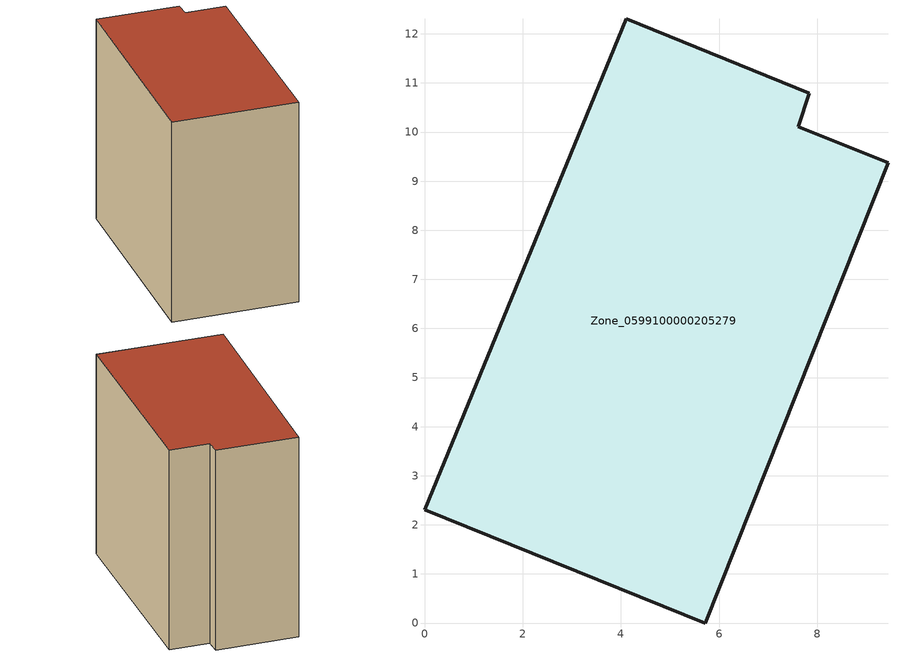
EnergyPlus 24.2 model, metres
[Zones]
Zone_0599100000205279
 floor ground (C_G): 0,2.31 4.11,12.3 7.84,10.79 7.61,10.11 9.44,9.38 5.72,0 z0
 wall outside (C_F): 4.11,12.3 0,2.31 5.72,0 9.44,9.38 7.61,10.11 7.84,10.79 4.11,12.3 z0:10.34
 roof outside (C_R): 0,2.31 5.72,0 9.44,9.38 7.61,10.11 7.84,10.79 4.11,12.3 z10.34
[BUILDING]
Pand.0599100000205279: North Axis=0; Terrain=City; Loads Convergence Tolerance Value=0.04; Temperature Convergence Tolerance Value=0.4; Solar Distribution=FullExterior; Maximum Number of Warmup Days=25; Minimum Number of Warmup Days=1
[Site:Location]
Rotterdam.The.Hague.AP_ZH_NLD Design_Conditions: Latitude=51.96; Longitude=4.45; Time Zone=1; Elevation=-4.5
[SITE:GROUNDTEMPERATURE:BUILDINGSURFACE]
18, 18, 18, 18, 18, 18, 18, 18, 18, 18, 18, 18
[MATERIAL] Thermal Absorptance=0.9; Solar Absorptance=0.7; Visible Absorptance=0.7
Name | Roughness | Thickness | Conductivity | Density | Specific Heat
G.TI.1946 | MediumSmooth | 0.15 | 1 | 540 | 1210
F.TI.1946 | Rough | 0.3 | 0.857143 | 1920 | 840
R.TI.1946 | MediumRough | 0.2 | 0.1 | 1500 | 1000
[CONSTRUCTION]
C_G: G.TI.1946
C_F: F.TI.1946
C_R: R.TI.1946
[ZONE]
Zone_0599100000205279: Type=1; Multiplier=1; Ceiling Height=Autocalculate; Volume=Autocalculate; Floor Area=autocalculate; Part of Total Floor Area=Yes
[ZONEINFILTRATION:DESIGNFLOWRATE]
Infil_Zone_0599100000205279: Zone or ZoneList or Space or SpaceList=Zone_0599100000205279; Schedule=AlwaysOn; Design Flow Rate Calculation Method=Flow/Area; Flow Rate per Floor Area=0.003; Constant Term Coefficient=1; Temperature Term Coefficient=0; Velocity Term Coefficient=0; Velocity Squared Term Coefficient=0
[HVACTEMPLATE:ZONE:IDEALLOADSAIRSYSTEM]
Zone_0599100000205279: Maximum Heating Supply Air Temperature=50; Minimum Cooling Supply Air Temperature=13; Maximum Heating Supply Air Humidity Ratio=0.0156; Minimum Cooling Supply Air Humidity Ratio=0.0077; Heating Limit=NoLimit; Cooling Limit=NoLimit; Dehumidification Control Type=ConstantSensibleHeatRatio; Cooling Sensible Heat Ratio=0.7; Dehumidification Setpoint=60; Humidification Control Type=None; Humidification Setpoint=30; Outdoor Air Method=None; Outdoor Air Flow Rate per Person=0.00944; Outdoor Air Flow Rate per Zone Floor Area=0; Outdoor Air Flow Rate per Zone=0; Demand Controlled Ventilation Type=None; Outdoor Air Economizer Type=NoEconomizer; Heat Recovery Type=None; Sensible Heat Recovery Effectiveness=0.7; Latent Heat Recovery Effectiveness=0.65
[ZONECONTROL:THERMOSTAT]
ThermostatControl_Zone_0599100000205279: Zone or ZoneList=Zone_0599100000205279; Control Type Schedule=DualSetpointControlType; Control 1=Thermostat_Zone_0599100000205279; Temperature Difference Between Cutout And Setpoint=0
[THERMOSTATSETPOINT:DUALSETPOINT]
Thermostat_Zone_0599100000205279: Heating Setpoint Temperature Schedule=HeatingSetpoint_Zone_0599100000205279; Cooling Setpoint Temperature Schedule=CoolingSetpoint_Zone_0599100000205279
[SCHEDULE:COMPACT]
HeatingSetpoint_Zone_0599100000205279: Through: 12/31, For: AllDays, Until: 24:00, 21
CoolingSetpoint_Zone_0599100000205279: Through: 12/31, For: AllDays, Until: 24:00, 24
DualSetpointControlType: Through: 12/31, For: AllDays, Until: 24:00, 4
AlwaysOn: Through: 12/31, For: AllDays, Until: 24:00, 1
